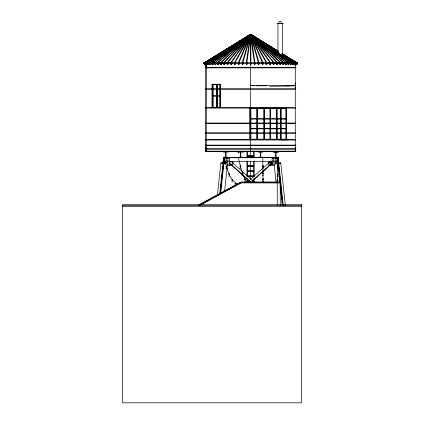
<?xml version="1.0" encoding="UTF-8"?>
<svg xmlns="http://www.w3.org/2000/svg" width="424" height="424" viewBox="0 0 424 424"><rect width="100%" height="100%" fill="white"/><g stroke="black" fill="none" stroke-linecap="round" stroke-linejoin="round"><path stroke-width="0.64" d="M223.098 161.353L223.098 162.986L220.909 162.88L220.909 163.171L223.485 163.298L223.485 161.369L223.098 161.353L222.886 163.314M226.14 62.625L224.338 64.543L223.877 64.543L223.369 63.091L223.835 63.091L250.854 34.307L250.907 64.543L250.34 64.543L250.34 34.307L250.913 34.307L277.879 63.091L277.37 64.543L276.909 64.543L275.107 62.625M268.853 165.058L274.238 165.031L268.853 165.058L268.853 161.364L268.853 163.224M295.279 82.908L295.274 88.902L295.279 86.199M223.178 161.406L278.478 161.406L278.086 157.675L223.575 157.675L223.178 161.406L223.724 161.406L224.116 157.733L223.575 157.675L223.575 157.182L225.568 157.182L225.568 152.152L223.575 152.152L223.575 151.654M278.213 163.807L277.556 157.733L278.102 157.675L223.575 157.733C227.068 166.431 228.276 179.246 237.519 184.17M295.274 65.911L295.274 64.284L295.274 85.028M278.102 157.94L273.618 157.94L273.618 157.442L275.611 157.442L275.611 152.412L273.618 152.412L273.618 151.919L278.102 151.919L278.102 152.412L276.104 152.412L276.104 157.442L278.102 157.442L277.211 181.885M205.979 108.242L205.979 151.156L206.032 64.421L206.144 66.87M205.979 151.156L206.144 147.345M277.89 63.091L277.418 63.091L250.393 34.307L250.298 35.277L250.791 34.307L286.9 63.091L286.221 64.543L285.856 64.543L283.794 62.9M217.454 62.9L215.392 64.543L215.026 64.543L214.348 63.091L250.446 34.307L250.902 35.277L250.913 34.307L274.429 63.091L273.984 64.543L273.491 64.543L271.842 62.524M229.416 62.524L227.752 64.543L227.264 64.543L226.819 63.091L227.312 63.091L250.87 34.307L255.01 63.091L254.935 64.543L254.368 64.543L254.448 63.091L250.34 34.307L223.369 63.091M223.379 163.563L223.321 163.913M223.528 162.169L223.475 162.519M223.321 163.844C223.263 165.01 223.416 162.562 223.363 163.728M223.485 162.355C223.427 163.526 223.602 160.913 223.512 162.36M274.434 63.091L273.936 63.091L250.377 34.307L250.25 35.277L250.769 34.307L279.761 53.864M220.125 62.826L218.137 64.543L217.735 64.543L217.109 63.091L250.43 34.307L250.791 35.277L250.907 34.307L270.793 63.091L270.417 64.543L269.903 64.543L268.403 62.37M258.37 64.543L258.523 63.091L259.085 63.091L258.932 64.543L258.37 64.543L257.84 62.667M220.151 193.291L223.575 161.348M223.395 164.422L223.655 161.973M220.708 193.291L224.132 161.348M224.598 191.335L227.81 161.348M217.401 195.279L220.909 162.88M219.733 193.784L223.098 162.986M220.194 193.439L223.485 163.298M247.155 62.582L246.874 64.543L246.312 64.543L246.233 63.091L250.34 34.307L270.279 63.091L269.903 64.543M246.312 64.543L246.593 62.582M246.874 64.543L246.8 63.091L250.907 34.307L267.003 63.091L266.701 64.543L266.166 64.543L265.201 62.816M266.166 64.543L266.473 63.091L250.356 34.307L250.202 35.277L250.748 34.307L291.569 63.091L290.8 64.543L288.908 63.409M259.085 63.091L250.902 34.307L250.695 35.277L250.383 34.307L230.455 63.091L230.831 64.543L231.345 64.543L230.969 63.091L250.881 34.307L263.092 63.091L262.864 64.543L262.313 64.543L262.546 63.091L250.351 34.307L226.819 63.091M286.216 62.964L288.331 64.543L289.385 63.091L250.785 34.307L250.171 35.277L250.361 34.307L258.932 64.543M278.451 51.861L250.701 34.307L250.096 35.277L250.372 34.307L250.621 35.277L250.886 34.307L251.172 35.277L250.552 34.307L204.177 63.091L205.147 64.543L204.177 63.091M243.408 62.667L242.873 64.543L242.316 64.543L242.162 63.091L250.346 34.307L250.568 35.277L250.876 34.307L251.135 35.277L250.579 34.307L205.041 63.091L205.9 64.543L207.156 63.844M242.316 64.543L250.902 34.307L251.098 35.277L250.531 34.307L206.255 63.091L207.087 64.543L208.385 63.823M250.091 35.277L250.383 34.307L250.51 35.277L250.86 34.307L251.056 35.277M273.491 64.543L273.936 63.091M276.909 64.543L277.418 63.091M250.467 35.277L250.849 34.307L284.144 63.091L283.513 64.543L283.115 64.543L281.123 62.826M214.502 63.361L212.594 64.543L211.868 63.091L250.791 34.307L281.128 63.091L280.556 64.543L280.121 64.543L280.693 63.091L250.409 34.307L220.12 63.091L220.692 64.543L221.127 64.543L223.019 62.747M239.693 62.747L238.929 64.543L238.383 64.543L238.156 63.091L250.351 34.307L250.452 35.277L250.828 34.307L214.348 63.091M238.929 64.543L238.701 63.091L250.897 34.307L251.013 35.277L250.489 34.307L207.802 63.091L208.608 64.543L209.944 63.807M238.383 64.543L239.147 62.747M283.115 64.543L283.741 63.091L284.144 63.091M217.109 63.091L250.823 34.307L250.356 35.277L250.346 34.307L234.244 63.091L234.546 64.543L235.076 64.543L236.046 62.816M285.856 64.543L286.534 63.091L286.9 63.091M288.331 64.543L289.385 63.091M290.519 64.543L291.569 63.091M292.406 64.543L293.445 63.091L292.645 64.543L291.309 63.807M235.076 64.543L234.774 63.091L250.891 34.307L250.966 35.277L250.467 34.307L209.679 63.091L210.447 64.543L212.339 63.409M234.546 64.543L235.511 62.816M293.97 64.543C295.994 60.415 294.468 66.605 292.862 63.823M250.128 35.277L250.701 34.307L278.393 52.3M295.205 64.543C297.24 60.425 295.65 66.568 294.097 63.844M297.076 63.091L296.106 64.543L297.076 63.091L281.981 53.726M297.59 63.091L296.657 64.543L297.59 63.091L281.891 53.498M296.858 64.543L297.743 63.091L282.039 53.498M230.831 64.543L232.331 62.37M231.345 64.543L232.845 62.37L232.103 63.457M227.264 64.543L228.918 62.524M254.485 182.32L231.016 161.353L229.177 163.171L229.437 162.88L251.066 182.209M223.877 64.543L225.679 62.625M220.12 63.091L220.554 63.091L250.844 34.307M220.692 64.543L222.584 62.747M250.748 85.637L250.86 85.59A0.832 0.832 0 0 0 251.119 85.616A0.758 0.758 0 0 1 250.876 85.595L250.86 85.627A1.039 1.039 0 0 0 251.119 85.643M247.171 182.32L249.127 180.571M250.515 179.304L270.586 161.369L272.309 163.298L252.259 181.212M251.978 180.942L271.54 163.463M217.735 64.543L220.22 62.397M215.026 64.543L217.088 62.9M211.868 63.091L250.467 34.307L293.207 63.091M212.594 64.543L214.708 62.964M209.679 63.091L250.769 34.307L206.255 63.091M210.447 64.543L212.058 63.409M207.802 63.091L250.748 34.307M208.608 64.543L210.251 63.436M207.087 64.543L208.195 63.823M205.041 63.091L250.701 34.307L204.273 63.091M205.9 64.543L207.007 63.844M204.596 64.543L203.663 63.091L250.653 34.307L278.112 51.097M278.473 22.228L280.158 21.2L281.838 22.228M198.549 205.115L240.97 182.082L280.222 182.082L280.222 205.333M198.941 205.046L240.97 182.225L280.222 182.225M199.524 204.935L201.262 203.986M208.804 199.895L209.965 199.264M213.447 197.372L214.608 196.741M218.09 194.855L219.25 194.224M224.471 191.388L225.632 190.758M229.114 188.871L230.274 188.24M233.751 186.348L234.912 185.717M236.073 185.087L237.233 184.461M238.394 183.831L239.555 183.2M200.059 204.978L240.742 182.887L280.222 182.967M200.292 205.052L240.97 182.967M238.41 152.168L237.822 152.327L238.595 152.168M277.953 161.406L278.494 161.348M282.771 205.232L278.186 161.369L278.573 161.353L278.791 163.314M278.579 162.986L280.762 162.88L285.347 205.105L285.347 204.813L283.158 204.919L278.573 161.353M278.186 163.298L280.762 163.171L280.762 162.88M253.372 85.632L251.618 85.632M276.793 23.256L283.524 23.256M203.509 62.821L297.743 62.821M230.455 63.091L230.974 63.091M234.244 63.091L234.779 63.091M238.156 63.091L238.712 63.091M242.162 63.091L242.719 63.091L242.873 64.543M246.233 63.091L246.805 63.091M254.448 63.091L255.02 63.091M262.546 63.091L263.097 63.091M266.473 63.091L267.003 63.091M270.279 63.091L270.798 63.091M280.693 63.091L281.128 63.091M213.797 63.203L214.878 63.203M219.054 63.203L220.199 63.203M222.483 63.203L223.893 63.203M224.959 63.203L226.829 63.203M228.154 63.203L238.341 63.203M238.935 63.203L262.318 63.203M262.912 63.203L265.875 63.203M266.887 63.203L273.098 63.203M273.84 63.203L276.294 63.203M277.36 63.203L279.029 63.203M281.054 63.203L282.199 63.203M286.375 63.203L287.456 63.203M205.417 67.374L295.835 67.374M205.417 67.872L295.835 67.872M212.079 84.514L220.141 84.514M253.372 85.622L254.13 85.611M254.638 85.632L251.618 85.616A7.288 7.203 -7.4 0 0 251.119 85.606A7.733 7.632 -6.9 0 1 251.618 85.59L252.619 85.622M252.868 85.622L292.141 85.648M261.873 85.627L262.912 85.627M205.417 88.764L295.835 88.764M205.417 89.257L295.835 89.257M220.469 95.596L212.668 95.596L212.668 96.248L220.469 96.248M212.079 107.314L220.141 107.314M205.417 107.601L295.835 107.601M251.469 107.86L249.508 107.86L249.508 139.676L250.812 139.676M260.601 107.86L266.42 107.86M274.726 107.86L277.927 107.86M205.417 108.099L295.835 108.099M250.626 108.38L286.598 108.38L286.598 108.099M250.547 118.757L285.919 118.757L285.919 119.038L250.547 119.038M205.417 123.04L295.835 123.04M205.417 123.538L295.835 123.538M250.573 128.552L285.935 128.552L285.935 128.832L250.573 128.832M205.417 132.786L295.835 132.786M205.417 133.284L295.835 133.284M250.626 139.231L286.598 139.231L286.598 139.512M205.417 139.512L295.835 139.512M205.417 140.01L295.835 140.01M205.417 145.109L295.835 145.109M295.788 145.607L205.417 145.607M205.417 148.707L295.835 148.707M205.417 149.206L295.835 149.206M205.417 151.156L295.835 151.156M205.979 151.373L295.279 151.373M205.417 151.654L295.835 151.654M244.07 152.168L243.673 152.327M247.25 155.799L253.828 155.847M247.25 156.101L253.828 156.101M247.25 156.143L253.828 156.143M231.61 165.058L227.418 165.058L232.803 165.031L232.803 161.364L232.803 163.224M247.25 165.895L253.828 165.895M247.25 165.938L253.828 165.938M247.25 166.192L253.828 166.24M240.148 166.531L240.615 166.531M262.61 166.531L263.076 166.531M239.814 168.026L240.943 168.026M262.276 168.026L263.405 168.026M225.769 168.593L226.898 168.593M277.312 168.853L278.436 168.853M247.25 170.941L253.828 170.941M247.25 170.989L253.828 170.989M247.25 171.285L253.828 171.243M242.327 173.755L242.793 173.755M262.673 173.755L263.14 173.755M228.997 174.566L229.464 174.566M277.386 174.826L277.858 174.826M241.998 175.25L243.122 175.25M262.339 175.25L263.468 175.25M247.25 175.992L253.828 175.992M228.668 176.061L229.797 176.061M247.25 176.034L253.828 176.034M247.25 176.289L253.828 176.331M277.058 176.32L278.186 176.32M244.627 179.591L245.093 179.591M262.753 179.591L263.219 179.591M232.05 180.306L232.516 180.306M244.293 181.09L245.422 181.09M247.25 181.037L249.227 181.08M252.513 181.037L253.828 181.08M262.419 181.09L263.548 181.09M247.25 181.334L248.565 181.382M231.721 181.806L232.845 181.806M234.896 185.362L235.463 185.362M279.506 139.904L287.981 139.915M278.589 51.442L250.6 34.307L203.509 63.091L204.394 64.543M278.626 51.649L250.579 34.307L278.202 52.3M278.531 51.649L250.579 34.307L278.303 51.861M282.442 54.076L296.98 63.091M295.083 63.849L296.201 64.543M282.336 54.314L296.212 63.091M282.188 54.314L296.063 63.091M294.245 63.844L295.353 64.543M282.267 54.818L294.998 63.091M282.077 54.818L294.802 63.091M292.502 63.462L294.166 64.543M280.858 54.606L293.445 63.091M291.002 63.436L292.645 64.543M251.045 35.277L250.51 34.307L291.288 63.091M289.195 63.409L290.8 64.543M250.462 34.307L289.057 63.091M286.539 62.964L288.654 64.543M286.534 63.091L250.441 34.307L250.738 35.277L250.902 34.307L250.913 35.277M283.64 62.487L286.221 64.543M283.741 63.091L250.425 34.307L250.849 35.277M281.027 62.397L283.513 64.543M229.177 163.171L250.202 181.954M278.663 62.747L280.556 64.543M278.229 62.747L280.121 64.543M275.568 62.625L277.37 64.543M272.33 62.524L273.984 64.543M268.917 62.37L270.417 64.543M246.609 182.082C242.078 174.529 240.254 165.652 238.299 157.182L240.291 157.182L240.291 152.152L238.299 152.152L238.299 151.654M205.19 63.091L206.043 64.543M206.446 63.091L207.283 64.543M265.737 62.816L266.701 64.543M208.041 63.091L208.847 64.543M209.965 63.091L210.728 64.543M212.191 63.091L212.917 64.543M214.714 63.091L215.392 64.543M217.507 63.091L218.137 64.543M262.101 62.747L262.864 64.543M261.55 62.747L262.313 64.543M220.554 63.091L221.127 64.543M223.83 63.091L224.338 64.543M227.312 63.091L227.752 64.543M254.654 62.582L254.935 64.543M254.087 62.582L254.368 64.543M277.959 163.643L277.985 163.892M278.186 161.369L278.404 163.335M278.086 161.348L282.76 205.025M277.529 161.348L279.766 182.209M280.041 184.816L282.209 205.025M273.846 161.348L276.098 182.209M250.346 34.307L250.399 35.277M250.632 85.521L250.626 85.097M263.039 182.082L262.774 157.182L260.781 157.182L260.781 152.152L262.774 152.152L262.774 151.654M250.626 84.996L250.632 85.494L250.626 85.07M295.274 147.398L295.279 151.156L295.274 89.533M295.279 85.712L295.279 85.733A44.642 0.387 -1.1 0 0 292.311 85.643M286.295 108.38L286.295 139.231M286.126 108.38L286.126 139.231M286.073 108.099L286.073 139.512M285.119 118.757L285.119 119.038M285.135 128.552L285.135 128.832M282.363 55.454L282.363 23.744L277.953 23.744L277.953 53.472M281.075 108.38L281.075 139.231M280.884 108.38L280.884 139.231M280.63 108.38L280.63 139.231M280.439 108.38L280.439 139.231M277.609 174.211L277.63 174.858M277.365 179.909L277.344 180.56M277.254 182.569L277.254 204.999M277.026 108.104L277.026 139.485L276.819 108.104M276.612 108.104L276.612 139.485M276.406 108.104L276.406 139.485M270.517 108.162L270.517 139.427M270.258 108.162L270.252 139.427M269.998 108.162L269.998 139.427M264.375 108.38L264.375 118.757M264.375 119.038L264.375 128.552M264.375 128.832L264.375 139.231M264.11 108.38L264.152 118.757M264.152 119.038L264.11 128.552M264.152 128.832L264.11 139.231M263.887 108.38L263.887 118.757M263.887 119.038L263.887 128.552M263.887 128.832L263.887 139.231M262.97 178.976L262.997 179.628M262.848 165.917L262.848 166.563M262.917 173.135L262.896 173.787M262.827 165.917L262.827 166.563M258.29 151.654L258.29 152.152L260.288 152.152L260.288 157.182L258.29 157.182L258.29 157.675M257.331 108.173L257.331 139.417M257.257 108.173L257.257 139.417M257.05 108.173L257.05 139.417M256.976 108.173L256.976 139.417M254.697 62.355L254.697 63.658M254.056 151.336L254.056 157.929M254.056 161.067L254.056 176.893M254.056 178.87L254.056 182.325M253.828 151.336L253.828 157.929M253.828 161.067L253.828 176.893M253.828 178.87L253.828 182.325M250.907 64.543L250.907 63.091L250.34 63.091L250.34 64.543M250.913 108.38L250.913 139.231M250.69 118.757L250.69 119.038M250.711 128.552L250.711 128.832M250.616 35.86L250.616 37.164M250.626 64.522L250.621 158.242M250.621 161.533L250.621 179.31M247.25 151.336L247.25 157.929M247.25 161.067L247.25 176.395M247.25 178.87L247.25 182.325M247.022 151.336L247.022 157.929M247.022 161.067L247.022 176.395M247.022 178.87L247.022 182.325M244.871 178.976L244.849 179.628M242.782 151.654L242.782 152.152L240.784 152.152L240.784 157.182L242.782 157.182L242.782 157.675M242.549 173.135L242.57 173.787M240.392 165.917L240.371 166.563M229.241 173.946L229.22 174.598M228.059 151.654L228.059 152.152L226.061 152.152L226.061 157.182L228.059 157.182L228.059 157.675M226.321 166.478L226.342 167.13M220.31 107.601L220.31 84.228L212.079 84.228L212.079 107.601M220.257 95.596L220.257 96.248M220.12 84.228L220.12 107.601M219.913 84.514L219.913 107.314M217.215 84.514L217.215 107.314M217.04 84.514L217.04 107.314M216.749 84.514L216.749 107.314M216.569 84.514L216.569 107.314M213.182 84.514L213.182 107.314M212.323 84.228L212.323 107.601M212.228 84.514L212.228 107.314M205.979 64.49L205.979 107.521M291.68 85.357A44.647 0.557 -0.3 0 1 294.797 85.643M251.119 85.627A8.75 8.591 -6.2 0 1 251.618 85.616M266.972 85.781A44.647 0.488 0.1 0 1 256.605 85.791M294.076 85.643A44.642 0.265 -0.8 0 1 295.279 85.69M285.739 85.775A44.647 0.345 -1 0 1 288.829 85.759M293.45 85.659A44.642 0.387 -1.3 0 1 290.445 85.791M295.21 85.643A44.647 0.822 0.2 0 1 269.68 86.252M227.672 160.092C228.154 161.321 228.6 159.154 227.672 160.092M227.672 158.592C228.154 159.822 228.6 157.654 227.672 158.592M229.124 162.26C229.607 163.489 230.052 161.321 229.124 162.26M224.418 163.59C224.741 164.867 225.457 162.774 224.418 163.59M224.603 162.101C224.927 163.378 225.642 161.284 224.603 162.101M225.838 163.77C226.162 165.047 226.877 162.954 225.838 163.77M226.029 162.281C226.352 163.558 227.063 161.464 226.029 162.281M275.176 162.207C275.277 163.521 276.337 161.571 275.176 162.207M275.319 163.701C275.425 165.016 276.48 163.065 275.319 163.701M276.602 162.069C276.702 163.383 277.762 161.433 276.602 162.069M276.745 163.563C276.851 164.878 277.906 162.927 276.745 163.563M224.699 158.475C224.678 159.795 225.913 157.956 224.699 158.475M224.699 159.975C224.678 161.295 225.913 159.456 224.699 159.975M226.13 158.475C226.109 159.795 227.344 157.956 226.13 158.475M226.13 159.975C226.109 161.295 227.344 159.456 226.13 159.975M229.156 158.475C229.135 159.795 230.37 157.956 229.156 158.475M229.156 159.975C229.135 161.295 230.37 159.456 229.156 159.975M229.172 163.643C229.151 164.963 230.391 163.123 229.172 163.643M271.954 158.475C271.932 159.79 273.173 157.956 271.954 158.475M270.586 162.106C270.56 163.426 271.8 161.586 270.586 162.106M271.954 159.975C271.932 161.295 273.173 159.456 271.954 159.975M270.586 163.606C270.56 164.925 271.8 163.086 270.586 163.606M273.385 158.475C273.363 159.79 274.604 157.956 273.385 158.475M273.385 159.975C273.363 161.295 274.604 159.456 273.385 159.975M272.616 162.355C271.689 163.298 272.134 161.131 272.616 162.355M272.616 163.86C271.689 164.798 272.134 162.631 272.616 163.86M274.98 159.975C274.959 161.295 276.199 159.456 274.98 159.975M275.579 158.724C274.651 159.662 275.102 157.5 275.579 158.724M277.01 158.724C276.082 159.662 276.533 157.5 277.01 158.724M277.01 160.224C276.082 161.168 276.533 159 277.01 160.224M250.653 34.307L250.012 35.277L250.626 34.307L251.22 35.277L250.6 34.307M240.737 165.917L240.021 165.917L240.021 166.563L240.737 166.563L240.737 165.917M263.198 165.917L262.483 165.917L262.483 166.563L263.198 166.563L263.198 165.917M226.686 166.478L225.976 166.478L225.976 167.13L226.686 167.13L226.686 166.478M278.229 166.738L277.519 166.738L277.519 167.39L278.229 167.39L278.229 166.738M242.915 173.135L242.205 173.135L242.205 173.787L242.915 173.787L242.915 173.135M263.262 173.135L262.546 173.135L262.546 173.787L263.262 173.787L263.262 173.135M229.585 173.946L228.875 173.946L228.875 174.598L229.585 174.598L229.585 173.946M277.98 174.211L277.264 174.211L277.264 174.858L277.98 174.858L277.98 174.211M245.215 178.976L244.5 178.976L244.5 179.628L245.215 179.628L245.215 178.976M263.341 178.976L262.626 178.976L262.626 179.628L263.341 179.628L263.341 178.976M232.638 179.691L231.928 179.691L231.928 180.343L232.638 180.343L232.638 179.691M277.715 179.909L276.999 179.909L276.999 180.56L277.715 180.56L277.715 179.909M235.818 183.248L235.103 183.248L235.103 183.899L235.818 183.899L235.818 183.248M301.692 204.707L122.308 204.707L122.308 206.435L301.692 206.435L301.692 204.707M301.496 205.603L122.504 205.603L122.504 402.8L301.496 402.8L301.496 205.603M277.884 167.39L277.884 166.738L277.863 167.39M235.474 183.899L235.474 183.248L235.453 183.899M232.294 180.343L232.294 179.691L232.273 180.343"/></g></svg>
